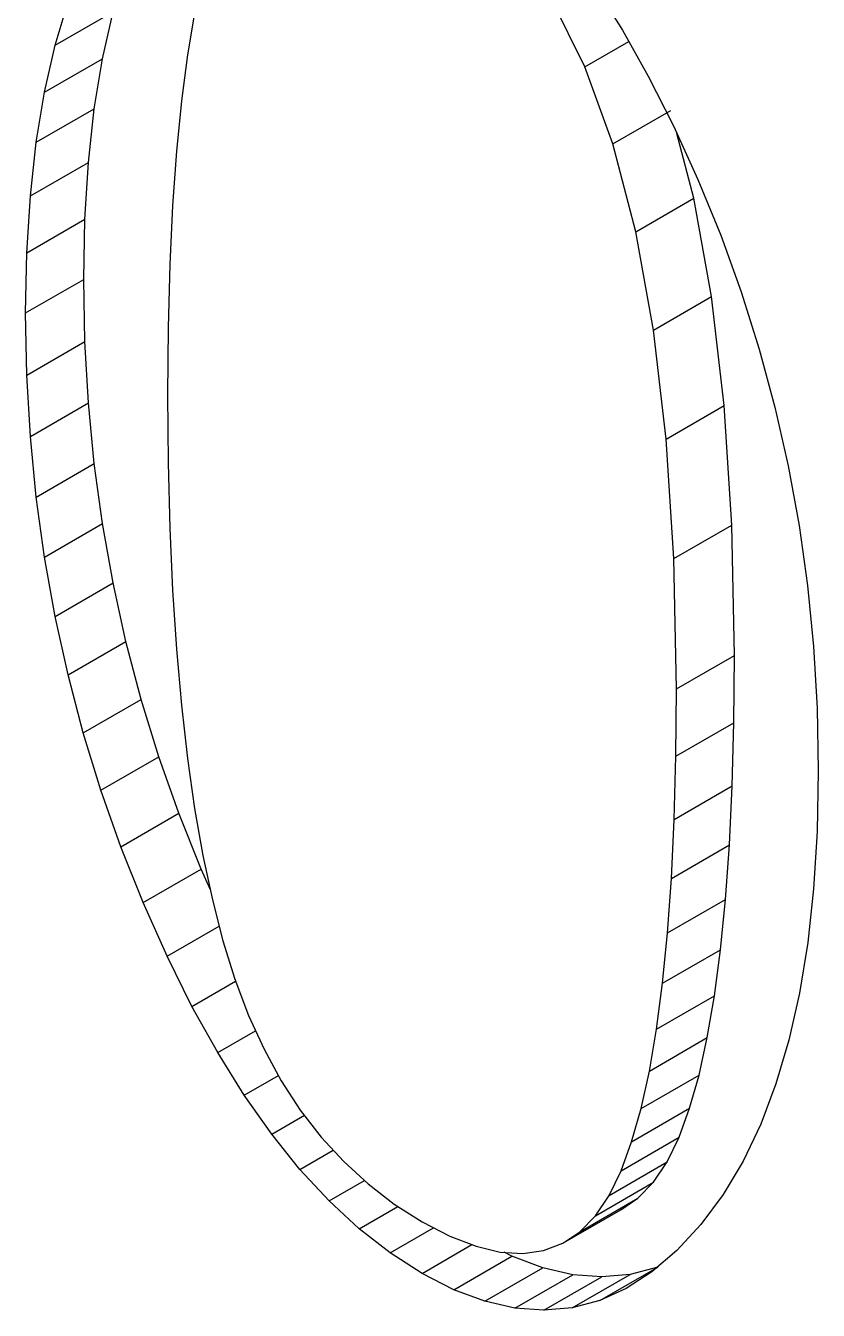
# Model space of a CAD drawing. Header units: millimetres. Extents: x -105 to 105, y -148 to 148.
# Drawn here: x 54.45 to 55.417, y -61.653 to -60.087 of the extents above; entities that cross this region are included whole.
import ezdxf

# ---------------------------------------------------------------- set-up
doc = ezdxf.new("R2010")
doc.units = ezdxf.units.MM
doc.layers.get('0').update_dxf_attribs({"lineweight": 18})

msp = doc.modelspace()

# ---------------------------------------------------------------- linework, layer by layer
at = {"color": 7, "lineweight": 30, "ltscale": 0.001523}
msp.add_line((55.1453, -60.0403), (55.1777, -60.0919), dxfattribs=at)
at = {"color": 7, "lineweight": 30, "ltscale": 0.001383}
msp.add_line((54.4854, -60.1105), (54.5012, -60.0574), dxfattribs=at)
at = {"color": 7, "lineweight": 30, "ltscale": 0.002266}
msp.add_line((55.1318, -60.1366), (55.0915, -60.0554), dxfattribs=at)
at = {"color": 7, "lineweight": 30, "ltscale": 0.002041}
for p, q in [((54.4854, -60.1105), (54.5561, -60.0696)), ((54.4725, -60.1676), (54.5432, -60.1268)), ((54.4625, -60.2288), (54.5332, -60.188)), ((55.166, -60.2307), (55.2367, -60.1899)), ((54.4553, -60.2941), (54.526, -60.2533)), ((55.1939, -60.3378), (55.2646, -60.2969)), ((54.451, -60.3635), (54.5217, -60.3227)), ((54.4495, -60.437), (54.5203, -60.3962)), ((55.2157, -60.4578), (55.2864, -60.417)), ((54.451, -60.5127), (54.5217, -60.4719)), ((54.4553, -60.5875), (54.526, -60.5467)), ((55.2312, -60.5907), (55.3019, -60.5499)), ((54.4625, -60.6615), (54.5332, -60.6207)), ((54.4725, -60.7347), (54.5432, -60.6939)), ((55.2405, -60.7366), (55.3112, -60.6958)), ((54.4854, -60.807), (54.5561, -60.7662)), ((54.5012, -60.8785), (54.5719, -60.8377)), ((55.2436, -60.8955), (55.3143, -60.8547)), ((54.5198, -60.9492), (54.5905, -60.9084)), ((55.2429, -60.9777), (55.3136, -60.9369)), ((54.5413, -61.019), (54.612, -60.9782)), ((55.2409, -61.0547), (55.3116, -61.0139)), ((54.5657, -61.088), (54.6364, -61.0472)), ((55.2375, -61.1266), (55.3082, -61.0857)), ((54.5929, -61.1562), (54.6637, -61.1154)), ((55.2328, -61.1932), (55.3035, -61.1523)), ((55.2267, -61.2545), (55.2974, -61.2137)), ((55.2193, -61.3107), (55.29, -61.2699)), ((55.2105, -61.3617), (55.2812, -61.3208)), ((55.2004, -61.4074), (55.2711, -61.3666)), ((55.1889, -61.4479), (55.2596, -61.4071)), ((55.1761, -61.4833), (55.2468, -61.4424)), ((55.1615, -61.5133), (55.2322, -61.4725)), ((55.1447, -61.5381), (55.2154, -61.4972)), ((55.1258, -61.5576), (55.1965, -61.5167)), ((55.1048, -61.5717), (55.1755, -61.5309)), ((54.9719, -61.6283), (55.0426, -61.5875)), ((55.1165, -61.6504), (55.1872, -61.6096)), ((55.15, -61.6416), (55.2207, -61.6007)), ((55.0819, -61.6535), (55.1527, -61.6127))]:
    msp.add_line(p, q, dxfattribs=at)
at = {"color": 7, "lineweight": 30, "ltscale": 0.001464}
for p, q in [((54.5432, -60.1268), (54.5561, -60.0696)), ((54.4725, -60.1676), (54.4854, -60.1105))]:
    msp.add_line(p, q, dxfattribs=at)
at = {"color": 7, "lineweight": 30, "ltscale": 0.001288}
msp.add_line((54.6557, -60.0714), (54.6469, -60.1222), dxfattribs=at)
at = {"color": 7, "lineweight": 30, "ltscale": 0.001546}
msp.add_line((55.1318, -60.1366), (55.1854, -60.1057), dxfattribs=at)
at = {"color": 7, "lineweight": 30, "ltscale": 0.001611}
msp.add_line((55.1777, -60.0919), (55.2092, -60.1481), dxfattribs=at)
at = {"color": 7, "lineweight": 30, "ltscale": 0.001413}
msp.add_line((54.6469, -60.1222), (54.6395, -60.1782), dxfattribs=at)
at = {"color": 7, "lineweight": 30, "ltscale": 0.001551}
for p, q in [((54.5332, -60.188), (54.5432, -60.1268)), ((54.4625, -60.2288), (54.4725, -60.1676))]:
    msp.add_line(p, q, dxfattribs=at)
at = {"color": 7, "lineweight": 30, "ltscale": 0.002503}
msp.add_line((55.166, -60.2307), (55.1318, -60.1366), dxfattribs=at)
at = {"color": 7, "lineweight": 30, "ltscale": 0.001701}
msp.add_line((55.2092, -60.1481), (55.2399, -60.2088), dxfattribs=at)
at = {"color": 7, "lineweight": 30, "ltscale": 0.001539}
msp.add_line((54.6395, -60.1782), (54.6334, -60.2395), dxfattribs=at)
at = {"color": 7, "lineweight": 30, "ltscale": 0.001643}
for p, q in [((54.526, -60.2533), (54.5332, -60.188)), ((54.4553, -60.2941), (54.4625, -60.2288))]:
    msp.add_line(p, q, dxfattribs=at)
at = {"color": 7, "lineweight": 30, "ltscale": 0.001795}
msp.add_line((55.2399, -60.2088), (55.2697, -60.2742), dxfattribs=at)
at = {"color": 7, "lineweight": 30, "ltscale": 0.002766}
msp.add_line((55.1939, -60.3378), (55.166, -60.2307), dxfattribs=at)
at = {"color": 7, "lineweight": 30, "ltscale": 0.002042}
for p, q in [((55.2646, -60.2969), (55.244, -60.2179)), ((55.0096, -61.6425), (55.0804, -61.6016)), ((55.0463, -61.6508), (55.1171, -61.61))]:
    msp.add_line(p, q, dxfattribs=at)
at = {"color": 7, "lineweight": 30, "ltscale": 0.001667}
msp.add_line((54.6334, -60.2395), (54.6287, -60.306), dxfattribs=at)
at = {"color": 7, "lineweight": 30, "ltscale": 0.001739}
for p, q in [((54.5217, -60.3227), (54.526, -60.2533)), ((54.451, -60.3635), (54.4553, -60.2941))]:
    msp.add_line(p, q, dxfattribs=at)
at = {"color": 7, "lineweight": 30, "ltscale": 0.001839}
msp.add_line((55.2697, -60.2742), (55.2976, -60.3422), dxfattribs=at)
at = {"color": 7, "lineweight": 30, "ltscale": 0.001796}
msp.add_line((54.6287, -60.306), (54.6253, -60.3777), dxfattribs=at)
at = {"color": 7, "lineweight": 30, "ltscale": 0.003049}
for p, q in [((55.2864, -60.417), (55.2646, -60.2969)), ((55.2157, -60.4578), (55.1939, -60.3378))]:
    msp.add_line(p, q, dxfattribs=at)
at = {"color": 7, "lineweight": 30, "ltscale": 0.001838}
for p, q in [((54.5203, -60.3962), (54.5217, -60.3227)), ((54.4495, -60.437), (54.451, -60.3635))]:
    msp.add_line(p, q, dxfattribs=at)
at = {"color": 7, "lineweight": 30, "ltscale": 0.001834}
msp.add_line((55.2976, -60.3422), (55.3226, -60.4112), dxfattribs=at)
at = {"color": 7, "lineweight": 30, "ltscale": 0.001925}
msp.add_line((54.6253, -60.3777), (54.6232, -60.4547), dxfattribs=at)
at = {"color": 7, "lineweight": 30, "ltscale": 0.001892}
for p, q in [((54.5217, -60.4719), (54.5203, -60.3962)), ((54.451, -60.5127), (54.4495, -60.437))]:
    msp.add_line(p, q, dxfattribs=at)
at = {"color": 7, "lineweight": 30, "ltscale": 0.003346}
for p, q in [((55.3019, -60.5499), (55.2864, -60.417)), ((55.2312, -60.5907), (55.2157, -60.4578))]:
    msp.add_line(p, q, dxfattribs=at)
at = {"color": 7, "lineweight": 30, "ltscale": 0.001831}
for p, q in [((55.3226, -60.4112), (55.3446, -60.481)), ((54.5012, -60.8785), (54.4854, -60.807))]:
    msp.add_line(p, q, dxfattribs=at)
at = {"color": 7, "lineweight": 30, "ltscale": 0.002056}
for p, q in [((54.6232, -60.4547), (54.6226, -60.5369)), ((55.3136, -60.9369), (55.3143, -60.8547)), ((55.2429, -60.9777), (55.2436, -60.8955))]:
    msp.add_line(p, q, dxfattribs=at)
at = {"color": 7, "lineweight": 30, "ltscale": 0.001874}
for p, q in [((54.526, -60.5467), (54.5217, -60.4719)), ((54.4553, -60.5875), (54.451, -60.5127))]:
    msp.add_line(p, q, dxfattribs=at)
at = {"color": 7, "lineweight": 30, "ltscale": 0.001833}
msp.add_line((55.3446, -60.481), (55.3637, -60.5518), dxfattribs=at)
at = {"color": 7, "lineweight": 30, "ltscale": 0.002076}
msp.add_line((54.6226, -60.5369), (54.6232, -60.6199), dxfattribs=at)
at = {"color": 7, "lineweight": 30, "ltscale": 0.001859}
msp.add_line((54.5332, -60.6207), (54.526, -60.5467), dxfattribs=at)
at = {"color": 7, "lineweight": 30, "ltscale": 0.003655}
for p, q in [((55.3112, -60.6958), (55.3019, -60.5499)), ((55.2405, -60.7366), (55.2312, -60.5907))]:
    msp.add_line(p, q, dxfattribs=at)
at = {"color": 7, "lineweight": 30, "ltscale": 0.001837}
for p, q in [((55.3637, -60.5518), (55.3799, -60.6235)), ((54.5561, -60.7662), (54.5432, -60.6939)), ((54.4854, -60.807), (54.4725, -60.7347))]:
    msp.add_line(p, q, dxfattribs=at)
at = {"color": 7, "lineweight": 30, "ltscale": 0.001858}
msp.add_line((54.4625, -60.6615), (54.4553, -60.5875), dxfattribs=at)
at = {"color": 7, "lineweight": 30, "ltscale": 0.001846}
msp.add_line((54.5432, -60.6939), (54.5332, -60.6207), dxfattribs=at)
at = {"color": 7, "lineweight": 30, "ltscale": 0.001985}
msp.add_line((54.6232, -60.6199), (54.6253, -60.6993), dxfattribs=at)
at = {"color": 7, "lineweight": 30, "ltscale": 0.001844}
msp.add_line((55.3799, -60.6235), (55.3931, -60.6961), dxfattribs=at)
at = {"color": 7, "lineweight": 30, "ltscale": 0.001847}
msp.add_line((54.4725, -60.7347), (54.4625, -60.6615), dxfattribs=at)
at = {"color": 7, "lineweight": 30, "ltscale": 0.001895}
msp.add_line((54.6253, -60.6993), (54.6287, -60.775), dxfattribs=at)
at = {"color": 7, "lineweight": 30, "ltscale": 0.003972}
for p, q in [((55.3143, -60.8547), (55.3112, -60.6958)), ((55.2436, -60.8955), (55.2405, -60.7366))]:
    msp.add_line(p, q, dxfattribs=at)
at = {"color": 7, "lineweight": 30, "ltscale": 0.001855}
msp.add_line((55.3931, -60.6961), (55.4034, -60.7695), dxfattribs=at)
at = {"color": 7, "lineweight": 30, "ltscale": 0.00183}
msp.add_line((54.5719, -60.8377), (54.5561, -60.7662), dxfattribs=at)
at = {"color": 7, "lineweight": 30, "ltscale": 0.001806}
msp.add_line((54.6287, -60.775), (54.6334, -60.8471), dxfattribs=at)
at = {"color": 7, "lineweight": 30, "ltscale": 0.001869}
msp.add_line((55.4034, -60.7695), (55.4108, -60.8439), dxfattribs=at)
at = {"color": 7, "lineweight": 30, "ltscale": 0.001827}
for p, q in [((54.5905, -60.9084), (54.5719, -60.8377)), ((54.5198, -60.9492), (54.5012, -60.8785)), ((54.612, -60.9782), (54.5905, -60.9084)), ((54.5413, -61.019), (54.5198, -60.9492))]:
    msp.add_line(p, q, dxfattribs=at)
at = {"color": 7, "lineweight": 30, "ltscale": 0.001717}
msp.add_line((54.6334, -60.8471), (54.6395, -60.9155), dxfattribs=at)
at = {"color": 7, "lineweight": 30, "ltscale": 0.001885}
msp.add_line((55.4108, -60.8439), (55.4152, -60.9192), dxfattribs=at)
at = {"color": 7, "lineweight": 30, "ltscale": 0.001629}
msp.add_line((54.6395, -60.9155), (54.6469, -60.9802), dxfattribs=at)
at = {"color": 7, "lineweight": 30, "ltscale": 0.001905}
msp.add_line((55.4152, -60.9192), (55.4166, -60.9954), dxfattribs=at)
at = {"color": 7, "lineweight": 30, "ltscale": 0.001926}
for p, q in [((55.3116, -61.0139), (55.3136, -60.9369)), ((55.2409, -61.0547), (55.2429, -60.9777))]:
    msp.add_line(p, q, dxfattribs=at)
at = {"color": 7, "lineweight": 30, "ltscale": 0.001829}
for p, q in [((54.6364, -61.0472), (54.612, -60.9782)), ((54.5657, -61.088), (54.5413, -61.019))]:
    msp.add_line(p, q, dxfattribs=at)
at = {"color": 7, "lineweight": 30, "ltscale": 0.001543}
msp.add_line((54.6469, -60.9802), (54.6557, -61.0413), dxfattribs=at)
at = {"color": 7, "lineweight": 30, "ltscale": 0.001851}
msp.add_line((55.4166, -60.9954), (55.4152, -61.0694), dxfattribs=at)
at = {"color": 7, "lineweight": 30, "ltscale": 0.001797}
for p, q in [((55.3082, -61.0857), (55.3116, -61.0139)), ((55.2375, -61.1266), (55.2409, -61.0547))]:
    msp.add_line(p, q, dxfattribs=at)
at = {"color": 7, "lineweight": 30, "ltscale": 0.001458}
msp.add_line((54.6557, -61.0413), (54.6658, -61.0988), dxfattribs=at)
at = {"color": 7, "lineweight": 30, "ltscale": 0.001835}
for p, q in [((54.6637, -61.1154), (54.6364, -61.0472)), ((54.5929, -61.1562), (54.5657, -61.088))]:
    msp.add_line(p, q, dxfattribs=at)
at = {"color": 7, "lineweight": 30, "ltscale": 0.00175}
msp.add_line((55.4152, -61.0694), (55.4109, -61.1393), dxfattribs=at)
at = {"color": 7, "lineweight": 30, "ltscale": 0.001669}
for p, q in [((55.3035, -61.1523), (55.3082, -61.0857)), ((55.2328, -61.1932), (55.2375, -61.1266))]:
    msp.add_line(p, q, dxfattribs=at)
at = {"color": 7, "lineweight": 30, "ltscale": 0.001375}
msp.add_line((54.6658, -61.0988), (54.6773, -61.1526), dxfattribs=at)
at = {"color": 7, "lineweight": 30, "ltscale": 0.000670419}
msp.add_line((54.6746, -61.1398), (54.6637, -61.1154), dxfattribs=at)
at = {"color": 7, "lineweight": 30, "ltscale": 0.001653}
msp.add_line((55.4109, -61.1393), (55.4037, -61.205), dxfattribs=at)
at = {"color": 7, "lineweight": 30, "ltscale": 0.001793}
msp.add_line((54.6222, -61.2217), (54.5929, -61.1562), dxfattribs=at)
at = {"color": 7, "lineweight": 30, "ltscale": 0.001294}
msp.add_line((54.6773, -61.1526), (54.6901, -61.2027), dxfattribs=at)
at = {"color": 7, "lineweight": 30, "ltscale": 0.001542}
for p, q in [((55.2974, -61.2137), (55.3035, -61.1523)), ((55.2267, -61.2545), (55.2328, -61.1932))]:
    msp.add_line(p, q, dxfattribs=at)
at = {"color": 7, "lineweight": 30, "ltscale": 0.001832}
msp.add_line((54.6222, -61.2217), (54.6856, -61.185), dxfattribs=at)
at = {"color": 7, "lineweight": 30, "ltscale": 0.001228}
msp.add_line((54.6901, -61.2027), (54.7047, -61.2496), dxfattribs=at)
at = {"color": 7, "lineweight": 30, "ltscale": 0.001416}
for p, q in [((55.29, -61.2699), (55.2974, -61.2137)), ((55.2193, -61.3107), (55.2267, -61.2545))]:
    msp.add_line(p, q, dxfattribs=at)
at = {"color": 7, "lineweight": 30, "ltscale": 0.00156}
msp.add_line((55.4037, -61.205), (55.3937, -61.2666), dxfattribs=at)
at = {"color": 7, "lineweight": 30, "ltscale": 0.001702}
msp.add_line((54.6524, -61.2827), (54.6222, -61.2217), dxfattribs=at)
at = {"color": 7, "lineweight": 30, "ltscale": 0.001179}
msp.add_line((54.7047, -61.2496), (54.7215, -61.2937), dxfattribs=at)
at = {"color": 7, "lineweight": 30, "ltscale": 0.001535}
msp.add_line((54.6524, -61.2827), (54.7056, -61.252), dxfattribs=at)
at = {"color": 7, "lineweight": 30, "ltscale": 0.001292}
msp.add_line((55.2812, -61.3208), (55.29, -61.2699), dxfattribs=at)
at = {"color": 7, "lineweight": 30, "ltscale": 0.001472}
msp.add_line((55.3937, -61.2666), (55.3808, -61.324), dxfattribs=at)
at = {"color": 7, "lineweight": 30, "ltscale": 0.001615}
msp.add_line((54.6838, -61.3392), (54.6524, -61.2827), dxfattribs=at)
at = {"color": 7, "lineweight": 30, "ltscale": 0.001136}
msp.add_line((54.7215, -61.2937), (54.7404, -61.335), dxfattribs=at)
at = {"color": 7, "lineweight": 30, "ltscale": 0.001335}
msp.add_line((54.6838, -61.3392), (54.73, -61.3125), dxfattribs=at)
at = {"color": 7, "lineweight": 30, "ltscale": 0.001293}
msp.add_line((55.2105, -61.3617), (55.2193, -61.3107), dxfattribs=at)
at = {"color": 7, "lineweight": 30, "ltscale": 0.001171}
for p, q in [((55.2711, -61.3666), (55.2812, -61.3208)), ((55.2004, -61.4074), (55.2105, -61.3617)), ((54.7842, -61.4816), (54.8248, -61.4582))]:
    msp.add_line(p, q, dxfattribs=at)
at = {"color": 7, "lineweight": 30, "ltscale": 0.001389}
msp.add_line((55.3808, -61.324), (55.365, -61.3773), dxfattribs=at)
at = {"color": 7, "lineweight": 30, "ltscale": 0.001531}
for p, q in [((54.7162, -61.3911), (54.6838, -61.3392)), ((54.8943, -61.5835), (54.9473, -61.5529))]:
    msp.add_line(p, q, dxfattribs=at)
at = {"color": 7, "lineweight": 30, "ltscale": 0.001097}
msp.add_line((54.7404, -61.335), (54.7614, -61.3735), dxfattribs=at)
at = {"color": 7, "lineweight": 30, "ltscale": 0.001204}
msp.add_line((54.7162, -61.3911), (54.7579, -61.3671), dxfattribs=at)
at = {"color": 7, "lineweight": 30, "ltscale": 0.001064}
msp.add_line((54.7614, -61.3735), (54.7846, -61.4092), dxfattribs=at)
at = {"color": 7, "lineweight": 30, "ltscale": 0.001053}
for p, q in [((55.2596, -61.4071), (55.2711, -61.3666)), ((55.1889, -61.4479), (55.2004, -61.4074))]:
    msp.add_line(p, q, dxfattribs=at)
at = {"color": 7, "lineweight": 30, "ltscale": 0.001453}
msp.add_line((54.7497, -61.4386), (54.7162, -61.3911), dxfattribs=at)
at = {"color": 7, "lineweight": 30, "ltscale": 0.001314}
msp.add_line((55.365, -61.3773), (55.3464, -61.4264), dxfattribs=at)
at = {"color": 7, "lineweight": 30, "ltscale": 0.000939212}
for p, q in [((55.2468, -61.4424), (55.2596, -61.4071)), ((55.1761, -61.4833), (55.1889, -61.4479))]:
    msp.add_line(p, q, dxfattribs=at)
at = {"color": 7, "lineweight": 30, "ltscale": 0.001152}
msp.add_line((54.7497, -61.4386), (54.7896, -61.4156), dxfattribs=at)
at = {"color": 7, "lineweight": 30, "ltscale": 0.001039}
msp.add_line((54.7846, -61.4092), (54.81, -61.4421), dxfattribs=at)
at = {"color": 7, "lineweight": 30, "ltscale": 0.001247}
msp.add_line((55.3464, -61.4264), (55.3249, -61.4714), dxfattribs=at)
at = {"color": 7, "lineweight": 30, "ltscale": 0.001379}
msp.add_line((54.7842, -61.4816), (54.7497, -61.4386), dxfattribs=at)
at = {"color": 7, "lineweight": 30, "ltscale": 0.001019}
msp.add_line((54.81, -61.4421), (54.8376, -61.4721), dxfattribs=at)
at = {"color": 7, "lineweight": 30, "ltscale": 0.000835652}
msp.add_line((55.2322, -61.4725), (55.2468, -61.4424), dxfattribs=at)
at = {"color": 7, "lineweight": 30, "ltscale": 0.001311}
msp.add_line((54.8198, -61.5201), (54.7842, -61.4816), dxfattribs=at)
at = {"color": 7, "lineweight": 30, "ltscale": 0.001008}
for p, q in [((54.8376, -61.4721), (54.8673, -61.4994)), ((54.8991, -61.5239), (54.9331, -61.5455)), ((55.0804, -61.6016), (55.0426, -61.5875))]:
    msp.add_line(p, q, dxfattribs=at)
at = {"color": 7, "lineweight": 30, "ltscale": 0.000835309}
msp.add_line((55.1615, -61.5133), (55.1761, -61.4833), dxfattribs=at)
at = {"color": 7, "lineweight": 30, "ltscale": 0.000747183}
msp.add_line((55.2154, -61.4972), (55.2322, -61.4725), dxfattribs=at)
at = {"color": 7, "lineweight": 30, "ltscale": 0.001189}
msp.add_line((55.3249, -61.4714), (55.3005, -61.5122), dxfattribs=at)
at = {"color": 7, "lineweight": 30, "ltscale": 0.001239}
msp.add_line((54.8198, -61.5201), (54.8628, -61.4953), dxfattribs=at)
at = {"color": 7, "lineweight": 30, "ltscale": 0.001004}
msp.add_line((54.8673, -61.4994), (54.8991, -61.5239), dxfattribs=at)
at = {"color": 7, "lineweight": 30, "ltscale": 0.000678469}
for p, q in [((55.1965, -61.5167), (55.2154, -61.4972)), ((55.1258, -61.5576), (55.1447, -61.5381))]:
    msp.add_line(p, q, dxfattribs=at)
at = {"color": 7, "lineweight": 30, "ltscale": 0.000747499}
msp.add_line((55.1447, -61.5381), (55.1615, -61.5133), dxfattribs=at)
at = {"color": 7, "lineweight": 30, "ltscale": 0.000634599}
msp.add_line((55.1755, -61.5309), (55.1965, -61.5167), dxfattribs=at)
at = {"color": 7, "lineweight": 30, "ltscale": 0.001143}
msp.add_line((55.3005, -61.5122), (55.2732, -61.5489), dxfattribs=at)
at = {"color": 7, "lineweight": 30, "ltscale": 0.00125}
msp.add_line((54.8565, -61.554), (54.8198, -61.5201), dxfattribs=at)
at = {"color": 7, "lineweight": 30, "ltscale": 0.001362}
msp.add_line((54.8565, -61.554), (54.9037, -61.5268), dxfattribs=at)
at = {"color": 7, "lineweight": 30, "ltscale": 0.000957155}
msp.add_line((54.9331, -61.5455), (54.9671, -61.5631), dxfattribs=at)
at = {"color": 7, "lineweight": 30, "ltscale": 0.001197}
msp.add_line((54.8943, -61.5835), (54.8565, -61.554), dxfattribs=at)
at = {"color": 7, "lineweight": 30, "ltscale": 0.000853792}
msp.add_line((54.9671, -61.5631), (54.999, -61.5754), dxfattribs=at)
at = {"color": 7, "lineweight": 30, "ltscale": 0.000634386}
msp.add_line((55.1048, -61.5717), (55.1258, -61.5576), dxfattribs=at)
at = {"color": 7, "lineweight": 30, "ltscale": 0.001079}
msp.add_line((55.2732, -61.5489), (55.244, -61.5807), dxfattribs=at)
at = {"color": 7, "lineweight": 30, "ltscale": 0.001751}
msp.add_line((54.9331, -61.6085), (54.9938, -61.5734), dxfattribs=at)
at = {"color": 7, "lineweight": 30, "ltscale": 0.000762427}
msp.add_line((54.999, -61.5754), (55.0286, -61.5825), dxfattribs=at)
at = {"color": 7, "lineweight": 30, "ltscale": 0.000621598}
msp.add_line((55.0815, -61.5806), (55.1048, -61.5717), dxfattribs=at)
at = {"color": 7, "lineweight": 30, "ltscale": 0.001154}
msp.add_line((54.9331, -61.6085), (54.8943, -61.5835), dxfattribs=at)
at = {"color": 7, "lineweight": 30, "ltscale": 0.00068952}
msp.add_line((55.0286, -61.5825), (55.0562, -61.5842), dxfattribs=at)
at = {"color": 7, "lineweight": 30, "ltscale": 0.000261368}
msp.add_line((55.0426, -61.5875), (55.0333, -61.5827), dxfattribs=at)
at = {"color": 7, "lineweight": 30, "ltscale": 0.000640687}
msp.add_line((55.0562, -61.5842), (55.0815, -61.5806), dxfattribs=at)
at = {"color": 7, "lineweight": 30, "ltscale": 0.000998161}
msp.add_line((55.244, -61.5807), (55.2137, -61.6067), dxfattribs=at)
at = {"color": 7, "lineweight": 30, "ltscale": 0.00109}
msp.add_line((54.9719, -61.6283), (54.9331, -61.6085), dxfattribs=at)
at = {"color": 7, "lineweight": 30, "ltscale": 0.000940663}
for p, q in [((55.1171, -61.61), (55.0804, -61.6016)), ((55.0463, -61.6508), (55.0096, -61.6425))]:
    msp.add_line(p, q, dxfattribs=at)
at = {"color": 7, "lineweight": 30, "ltscale": 0.000892821}
msp.add_line((55.1527, -61.6127), (55.1171, -61.61), dxfattribs=at)
at = {"color": 7, "lineweight": 30, "ltscale": 0.000867078}
msp.add_line((55.1872, -61.6096), (55.1527, -61.6127), dxfattribs=at)
at = {"color": 7, "lineweight": 30, "ltscale": 0.00093357}
msp.add_line((55.2137, -61.6067), (55.1824, -61.627), dxfattribs=at)
at = {"color": 7, "lineweight": 30, "ltscale": 0.000865598}
msp.add_line((55.2207, -61.6007), (55.1872, -61.6096), dxfattribs=at)
at = {"color": 7, "lineweight": 30, "ltscale": 0.001007}
msp.add_line((55.0096, -61.6425), (54.9719, -61.6283), dxfattribs=at)
at = {"color": 7, "lineweight": 30, "ltscale": 0.000865501}
msp.add_line((55.15, -61.6416), (55.1165, -61.6504), dxfattribs=at)
at = {"color": 7, "lineweight": 30, "ltscale": 0.000888218}
msp.add_line((55.1824, -61.627), (55.15, -61.6416), dxfattribs=at)
at = {"color": 7, "lineweight": 30, "ltscale": 0.000892793}
msp.add_line((55.0819, -61.6535), (55.0463, -61.6508), dxfattribs=at)
at = {"color": 7, "lineweight": 30, "ltscale": 0.000867458}
msp.add_line((55.1165, -61.6504), (55.0819, -61.6535), dxfattribs=at)

doc.saveas('drawing.dxf')
